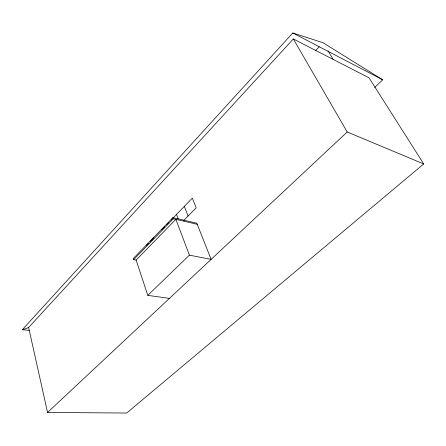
<?xml version="1.0" encoding="UTF-8"?>
<svg xmlns="http://www.w3.org/2000/svg" width="446" height="446" viewBox="0 0 446 446"><rect width="100%" height="100%" fill="white"/><g stroke="black" fill="none" stroke-linecap="round" stroke-linejoin="round"><path stroke-width="0.67" d="M29.207 330.341L22.3 329.733L292.793 32.976L323.055 42.738L382.724 79.817L374.657 87.516M28.583 327.548L293.329 38.969L369.054 77.827L423.7 163.955L126.692 413.024L47.56 412.478L28.639 327.554L22.3 329.733M315.378 50.816L319.213 46.774M172.936 217.626L133.287 258.529L133.649 259.639L136.136 260.079L175.858 219.332L189.416 255.157L211.12 259.371L196.797 223.206L172.936 217.626L173.36 218.752L197.232 224.31M146.583 245.289L148.524 243.293M150.464 241.292L153.853 237.796M161.731 229.673L164.563 226.758M166.921 224.321L168.805 222.381M171.208 219.9L172.173 218.908M173.132 217.921L192.326 198.13L196.207 207.814L183.44 220.77M133.649 259.639L173.36 218.752M136.136 260.079L147.793 295.358L189.416 255.157M47.56 412.478L347.211 131.983L423.7 163.955M147.793 295.358L169.447 298.385M292.793 32.976L382.724 79.817M327.966 50.799L333.229 59.446M293.329 38.969L347.211 131.983M184.337 206.37L188.112 216.026M176.499 214.448L178.21 218.947"/></g></svg>
